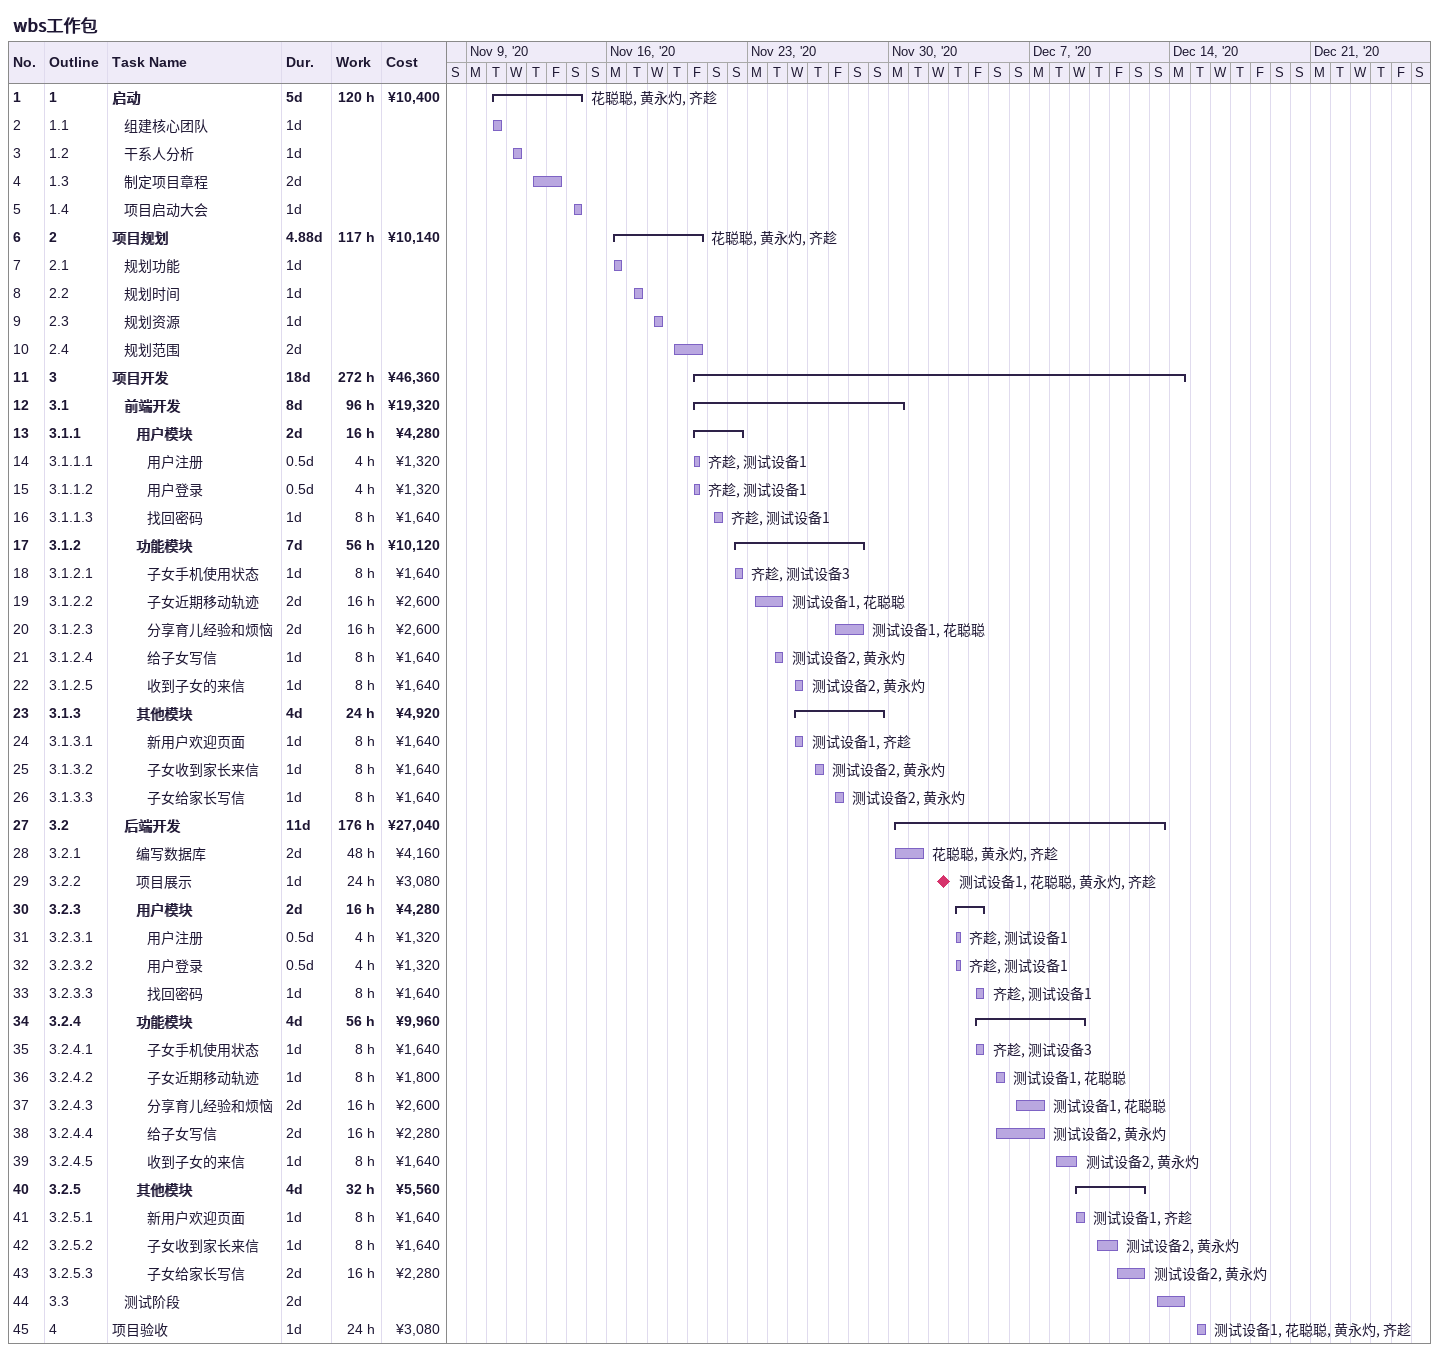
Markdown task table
wbs工作包

| ID | WBS | Task | Duration | Start | Finish | Resources | Work (h) | Cost (¥) |
|---|---|---|---|---|---|---|---|---|
| 1 | 1 | **启动** | 5d | 2020-11-10 | 2020-11-14 | 花聪聪, 黄永灼, 齐趁 | 120 | 10400 |
| 2 | 1.1 | 组建核心团队 | 1d | 2020-11-10 | 2020-11-10 |  |  |  |
| 3 | 1.2 | 干系人分析 | 1d | 2020-11-11 | 2020-11-11 |  |  |  |
| 4 | 1.3 | 制定项目章程 | 2d | 2020-11-12 | 2020-11-13 |  |  |  |
| 5 | 1.4 | 项目启动大会 | 1d | 2020-11-14 | 2020-11-14 |  |  |  |
| 6 | 2 | **项目规划** | 4.88d | 2020-11-16 | 2020-11-20 | 花聪聪, 黄永灼, 齐趁 | 117 | 10140 |
| 7 | 2.1 | 规划功能 | 1d | 2020-11-16 | 2020-11-16 |  |  |  |
| 8 | 2.2 | 规划时间 | 1d | 2020-11-17 | 2020-11-17 |  |  |  |
| 9 | 2.3 | 规划资源 | 1d | 2020-11-18 | 2020-11-18 |  |  |  |
| 10 | 2.4 | 规划范围 | 2d | 2020-11-19 | 2020-11-20 |  |  |  |
| 11 | 3 | **项目开发** | 18d | 2020-11-20 | 2020-12-14 |  | 272 | 46360 |
| 12 | 3.1 | **前端开发** | 8d | 2020-11-20 | 2020-11-30 |  | 96 | 19320 |
| 13 | 3.1.1 | **用户模块** | 2d | 2020-11-20 | 2020-11-22 |  | 16 | 4280 |
| 14 | 3.1.1.1 | 用户注册 | 0.5d | 2020-11-20 | 2020-11-20 | 齐趁, 测试设备1 | 4 | 1320 |
| 15 | 3.1.1.2 | 用户登录 | 0.5d | 2020-11-20 | 2020-11-20 | 齐趁, 测试设备1 | 4 | 1320 |
| 16 | 3.1.1.3 | 找回密码 | 1d | 2020-11-21 | 2020-11-21 | 齐趁, 测试设备1 | 8 | 1640 |
| 17 | 3.1.2 | **功能模块** | 7d | 2020-11-22 | 2020-11-28 |  | 56 | 10120 |
| 18 | 3.1.2.1 | 子女手机使用状态 | 1d | 2020-11-22 | 2020-11-22 | 齐趁, 测试设备3 | 8 | 1640 |
| 19 | 3.1.2.2 | 子女近期移动轨迹 | 2d | 2020-11-23 | 2020-11-24 | 测试设备1, 花聪聪 | 16 | 2600 |
| 20 | 3.1.2.3 | 分享育儿经验和烦恼 | 2d | 2020-11-27 | 2020-11-28 | 测试设备1, 花聪聪 | 16 | 2600 |
| 21 | 3.1.2.4 | 给子女写信 | 1d | 2020-11-24 | 2020-11-24 | 测试设备2, 黄永灼 | 8 | 1640 |
| 22 | 3.1.2.5 | 收到子女的来信 | 1d | 2020-11-25 | 2020-11-25 | 测试设备2, 黄永灼 | 8 | 1640 |
| 23 | 3.1.3 | **其他模块** | 4d | 2020-11-25 | 2020-11-29 |  | 24 | 4920 |
| 24 | 3.1.3.1 | 新用户欢迎页面 | 1d | 2020-11-25 | 2020-11-25 | 测试设备1, 齐趁 | 8 | 1640 |
| 25 | 3.1.3.2 | 子女收到家长来信 | 1d | 2020-11-26 | 2020-11-26 | 测试设备2, 黄永灼 | 8 | 1640 |
| 26 | 3.1.3.3 | 子女给家长写信 | 1d | 2020-11-27 | 2020-11-27 | 测试设备2, 黄永灼 | 8 | 1640 |
| 27 | 3.2 | **后端开发** | 11d | 2020-11-30 | 2020-12-13 |  | 176 | 27040 |
| 28 | 3.2.1 | 编写数据库 | 2d | 2020-11-30 | 2020-12-01 | 花聪聪, 黄永灼, 齐趁 | 48 | 4160 |
| 29 | 3.2.2 | 项目展示 | 1d | 2020-12-02 | 2020-12-02 | 测试设备1, 花聪聪, 黄永灼, 齐趁 | 24 | 3080 |
| 30 | 3.2.3 | **用户模块** | 2d | 2020-12-03 | 2020-12-04 |  | 16 | 4280 |
| 31 | 3.2.3.1 | 用户注册 | 0.5d | 2020-12-03 | 2020-12-03 | 齐趁, 测试设备1 | 4 | 1320 |
| 32 | 3.2.3.2 | 用户登录 | 0.5d | 2020-12-03 | 2020-12-03 | 齐趁, 测试设备1 | 4 | 1320 |
| 33 | 3.2.3.3 | 找回密码 | 1d | 2020-12-04 | 2020-12-04 | 齐趁, 测试设备1 | 8 | 1640 |
| 34 | 3.2.4 | **功能模块** | 4d | 2020-12-04 | 2020-12-09 |  | 56 | 9960 |
| 35 | 3.2.4.1 | 子女手机使用状态 | 1d | 2020-12-04 | 2020-12-04 | 齐趁, 测试设备3 | 8 | 1640 |
| 36 | 3.2.4.2 | 子女近期移动轨迹 | 1d | 2020-12-05 | 2020-12-05 | 测试设备1, 花聪聪 | 8 | 1800 |
| 37 | 3.2.4.3 | 分享育儿经验和烦恼 | 2d | 2020-12-06 | 2020-12-07 | 测试设备1, 花聪聪 | 16 | 2600 |
| 38 | 3.2.4.4 | 给子女写信 | 2d | 2020-12-05 | 2020-12-07 | 测试设备2, 黄永灼 | 16 | 2280 |
| 39 | 3.2.4.5 | 收到子女的来信 | 1d | 2020-12-08 | 2020-12-09 | 测试设备2, 黄永灼 | 8 | 1640 |
| 40 | 3.2.5 | **其他模块** | 4d | 2020-12-09 | 2020-12-12 |  | 32 | 5560 |
| 41 | 3.2.5.1 | 新用户欢迎页面 | 1d | 2020-12-09 | 2020-12-09 | 测试设备1, 齐趁 | 8 | 1640 |
| 42 | 3.2.5.2 | 子女收到家长来信 | 1d | 2020-12-10 | 2020-12-11 | 测试设备2, 黄永灼 | 8 | 1640 |
| 43 | 3.2.5.3 | 子女给家长写信 | 2d | 2020-12-11 | 2020-12-12 | 测试设备2, 黄永灼 | 16 | 2280 |
| 44 | 3.3 | 测试阶段 | 2d | 2020-12-13 | 2020-12-14 |  |  |  |
| 45 | 4 | 项目验收 | 1d | 2020-12-15 | 2020-12-15 | 测试设备1, 花聪聪, 黄永灼, 齐趁 | 24 | 3080 |
